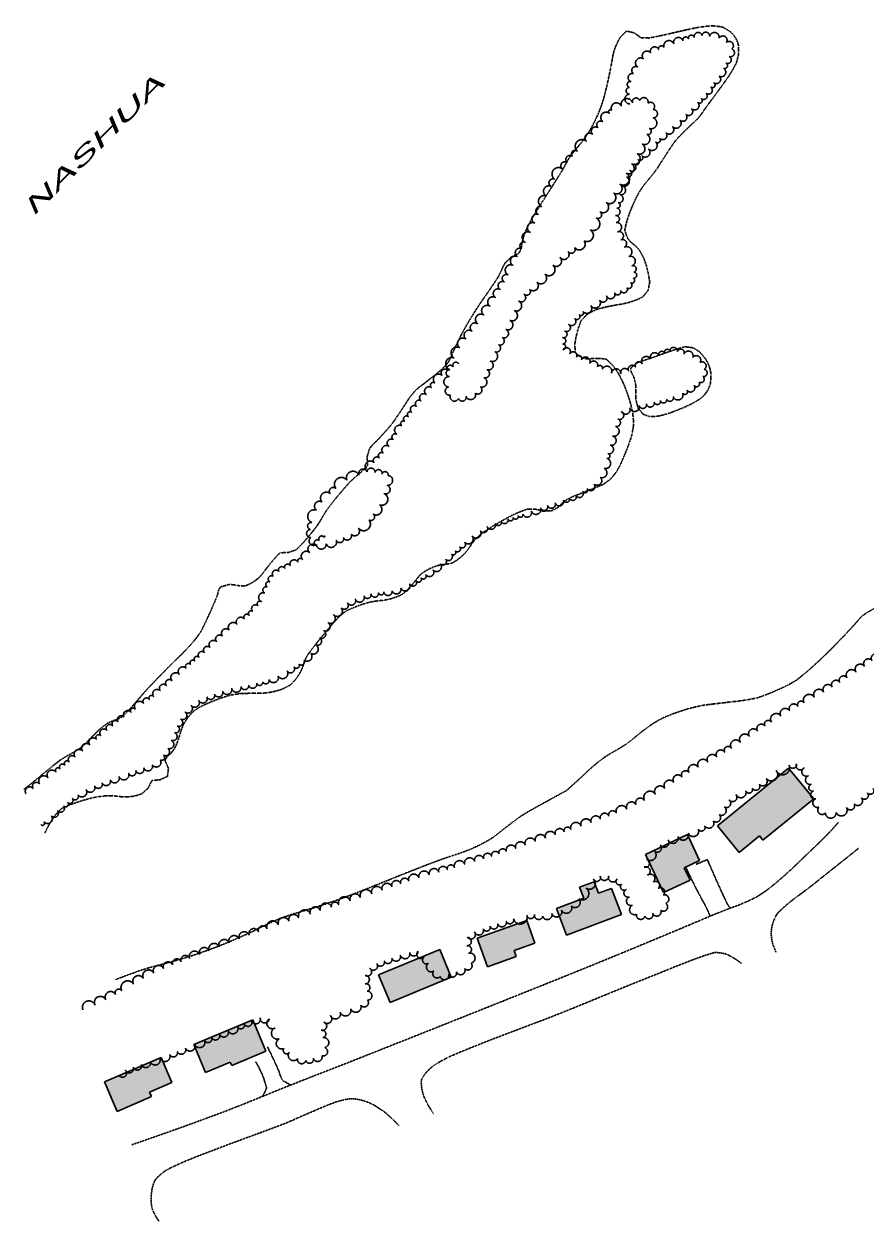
# Model space of a CAD drawing. Header units: feet. Extents: x 1024240 to 1029256, y 89370 to 94394.
# Drawn here: x 1026052 to 1026837, y 89370 to 90484 of the extents above; entities that cross this region are included whole.
import ezdxf

# ---------------------------------------------------------------- set-up
doc = ezdxf.new("R2010")
doc.units = ezdxf.units.FT
doc.header["$MEASUREMENT"] = 0
for name, pattern in [('PB-EX61$0$DASHDOT2', [0.5, 0.25, -0.11875, 0.0125, -0.11875]), ('PB-EX61$0$HIDDEN', [0.375, 0.25, -0.125]), ('PB-EX61$0$HIDDEN2', [0.1875, 0.125, -0.0625]), ('PB-EX61$0$LTP600', [100, 100, 0]), ('PB-EX61$0$LTP601', [100, 100, 0])]:
    doc.linetypes.add(name, pattern=pattern)
for name, color, linetype in [('E7SNT', 3, 'Continuous'), ('PB-EX61$0$BRUSH', 9, 'PB-EX61$0$LTP601'), ('PB-EX61$0$BUILDING', 11, 'Continuous'), ('PB-EX61$0$DRIVE_OBSCURED', 10, 'PB-EX61$0$HIDDEN2'), ('PB-EX61$0$E6BUH', 9, 'Continuous'), ('PB-EX61$0$OBS_PAVE', 10, 'PB-EX61$0$HIDDEN'), ('PB-EX61$0$TREELINE', 9, 'PB-EX61$0$LTP600'), ('PB-EX61$0$WATER_OBS', 10, 'PB-EX61$0$DASHDOT2')]:
    doc.layers.add(name, color=color, linetype=linetype)
doc.styles.add('175BS', font='swiss.ttf', dxfattribs={"width": 2, "oblique": 22, "height": 15})

# ---------------------------------------------------------------- blocks, each defined once
blk = doc.blocks.new('PB-EX61')
at = {"layer": 'PB-EX61$0$E6BUH', "linetype": 'Continuous'}
h = blk.add_hatch(dxfattribs=at)
h.set_pattern_fill('ANSI36', color=256, scale=20, angle=20, style=0)
h.paths.add_polyline_path([(1026764.52, 89791.18), (1026787.85, 89762.41), (1026740.44, 89723.98), (1026737.23, 89727.94), (1026718.31, 89712.6), (1026698.2, 89737.41)])
h.paths.add_polyline_path([(1026648.08, 89675.28), (1026631.3, 89710.82), (1026670.27, 89729.22), (1026681.65, 89705.12), (1026667.31, 89698.35), (1026672.71, 89686.92)])
h.paths.add_polyline_path([(1026548.48, 89660.58), (1026557.78, 89635.77), (1026608.76, 89654.87), (1026599.65, 89679.19), (1026587.37, 89674.6), (1026583.34, 89685.38), (1026569.89, 89680.34), (1026573.75, 89670.05)])
h.paths.add_polyline_path([(1026483.92, 89606.26), (1026474.39, 89632.87), (1026520.61, 89649.42), (1026528.22, 89628.17), (1026508.79, 89621.21), (1026510.71, 89615.85)])
h.paths.add_polyline_path([(1026450.24, 89596.56), (1026393.34, 89572.95), (1026382.72, 89598.57), (1026439.62, 89622.17)])
h.paths.add_polyline_path([(1026190.26, 89498.46), (1026180.25, 89521.85), (1026127.25, 89499.16), (1026139.05, 89471.62), (1026171.13, 89485.35), (1026169.34, 89489.51)])
h.paths.add_polyline_path([(1026221.43, 89507.8), (1026210.53, 89533.77), (1026265.54, 89556.85), (1026277.8, 89527.65), (1026245.87, 89514.25), (1026244.51, 89517.49)])
at = {"layer": 'PB-EX61$0$BRUSH', "flags": 128}
for points in [[(1026616.68, 90409.29, -1), (1026616.39, 90418.35, -1), (1026616.19, 90424.59, -1), (1026617.8, 90429.98, -1), (1026620.03, 90437.47, -1), (1026624.02, 90443.45, -1), (1026629.23, 90451.25, -1), (1026635.97, 90456.83, -1), (1026643.53, 90459.78, -1), (1026648.48, 90461.72, -1), (1026657.59, 90465.03, -1), (1026666.13, 90468.05, -1), (1026671.14, 90469.82, -1), (1026676.6, 90471.18, -1), (1026683.83, 90472.99, -1), (1026690.93, 90471.91, -1), (1026699.82, 90470.57, -1), (1026706.63, 90466.46, -1), (1026711.67, 90460.44, -1), (1026709.11, 90453.39, -1), (1026706.14, 90447.19, -1), (1026703.86, 90442.46, -1), (1026699.67, 90435.14, -1), (1026695, 90428.88, -1), (1026692.01, 90424.87, -1), (1026687.71, 90419.11, -1), (1026683.27, 90414.28, -1), (1026679.87, 90410.58, -1), (1026674.12, 90404.84, -1), (1026668.73, 90399.62, -1), (1026663.18, 90394.24, -1), (1026656.49, 90388.13, -1), (1026650.16, 90382.54, -1), (1026644.42, 90377.24, -1), (1026640.75, 90373.85, -1), (1026634.06, 90367.28, -1), (1026627.95, 90361.02, -1), (1026624.41, 90357.38, -1), (1026621.01, 90353.3, -1), (1026616.22, 90347.53, -1), (1026613.41, 90341.25, -1), (1026609.71, 90332.98, -1), (1026607.23, 90324.92, -1), (1026605.66, 90317.26, -1), (1026604.66, 90312.36, -1), (1026603.23, 90305.35, -1), (1026604.02, 90298.84, -1), (1026605.08, 90290.15, -1), (1026608.23, 90282.67, -1), (1026611.55, 90275.94, -1), (1026615.84, 90267.25, -1), (1026618.58, 90258.62, -1), (1026620.47, 90252.66, -1), (1026619.96, 90247.06, -1), (1026617.27, 90242.84, -1), (1026614.15, 90237.95, -1), (1026608.05, 90235.54, -1), (1026602.5, 90233.43, -1), (1026594.91, 90230.54, -1), (1026588.5, 90226.64, -1), (1026580.23, 90221.6, -1), (1026573.03, 90216.09, -1), (1026569.42, 90213.32, -1), (1026565.3, 90209.48, -1), (1026559.59, 90204.15, -1), (1026555.84, 90198.02, -1), (1026553.9, 90191.75, -1), (1026554.14, 90185.82, -1), (1026554.36, 90180.57, -1), (1026560.79, 90176.71, -1), (1026566.91, 90173.58, -1), (1026571.59, 90171.19, -1), (1026579.29, 90167.73, -1), (1026586.39, 90164.47, -1), (1026590.93, 90162.39, -1), (1026599.49, 90158.56, -1), (1026608.23, 90158.08, -1), (1026615.55, 90160.43, -1), (1026622.09, 90164.11, -1), (1026628.07, 90167.49, -1), (1026635.96, 90171.95, -1), (1026643.77, 90175.13, -1), (1026648.98, 90177.26, -1), (1026653.85, 90179.24, -1), (1026661.03, 90178.97, -1), (1026667.1, 90176.48, -1), (1026675.2, 90173.17, -1), (1026681.95, 90168.65, -1), (1026685.93, 90162.29, -1), (1026684.64, 90155.54, -1), (1026681.07, 90150.4, -1), (1026676.43, 90147.22, -1), (1026669.99, 90142.8, -1), (1026665.87, 90139.97, -1), (1026657.04, 90136.82, -1), (1026650.86, 90134.62, -1), (1026645.11, 90133.13, -1), (1026639.38, 90131.65, -1), (1026632.05, 90130.06, -1), (1026625.36, 90128.47, -1), (1026616.54, 90126.39, -1), (1026608.82, 90122.97, -1), (1026605.3, 90116, -1), (1026603.27, 90109.11, -1), (1026600.63, 90100.11, -1), (1026598.37, 90091.66, -1), (1026596.36, 90083.78, -1), (1026595.24, 90079.37, -1), (1026592.64, 90070.04, -1), (1026588.94, 90061.77, -1), (1026583.57, 90055.26, -1), (1026576.94, 90051.13, -1), (1026572.7, 90048.48, -1), (1026566.6, 90044.67, -1), (1026560.45, 90042.38, -1), (1026554.83, 90040.47, -1), (1026547.13, 90037.87, -1), (1026540.03, 90035.44, -1), (1026533.55, 90033.22, -1), (1026524.98, 90030.28, -1), (1026517, 90027.53, -1), (1026512.68, 90026.05, -1), (1026507.93, 90024.49, -1), (1026503.16, 90022.93, -1), (1026496.92, 90020.9, -1), (1026491.35, 90018.85, -1), (1026483.72, 90016.04, -1), (1026477.35, 90012.08, -1), (1026469.62, 90007.28, -1), (1026462.86, 90001.25, -1), (1026458.19, 89997.1, -1), (1026453.98, 89993.36, -1), (1026450.51, 89990.27, -1), (1026445.15, 89985.49, -1), (1026440.13, 89981.25, -1), (1026433.45, 89975.61, -1), (1026426.64, 89971.17, -1), (1026422.19, 89968.27, -1), (1026417.78, 89965.4, -1), (1026411.57, 89962.45, -1), (1026403.39, 89958.56, -1), (1026395.28, 89956.22, -1), (1026387.55, 89955.07, -1), (1026382.61, 89954.34, -1), (1026375.5, 89953.29, -1), (1026369.24, 89951.3, -1), (1026360.91, 89948.64, -1), (1026353.61, 89945.07, -1), (1026347.85, 89940.26, -1), (1026340.41, 89934.06, -1), (1026335.28, 89926.59, -1), (1026331.31, 89919.14, -1), (1026327.76, 89912.18, -1), (1026324.16, 89905.96, -1), (1026319.45, 89897.85, -1), (1026312.97, 89891.98, -1), (1026308.57, 89887.99, -1), (1026303.97, 89885.33, -1), (1026297.48, 89881.59, -1), (1026289.08, 89876.75, -1), (1026280.57, 89873.65, -1), (1026274.69, 89871.51, -1), (1026269.22, 89870.2, -1), (1026261.63, 89868.37, -1), (1026254.57, 89867.03, -1), (1026245.8, 89865.36, -1), (1026237.44, 89862.76, -1), (1026229.78, 89860.06, -1), (1026222.79, 89857.35, -1), (1026215.03, 89854.33, -1), (1026207.95, 89849.61, -1), (1026202.14, 89843.49, -1), (1026198.13, 89836.79, -1), (1026195.16, 89830.24, -1), (1026192.62, 89824.19, -1), (1026189.56, 89816.94, -1), (1026186.27, 89809.51, -1), (1026182.23, 89803.19, -1), (1026179.38, 89798.74, -1), (1026171.92, 89794.22, -1), (1026164.02, 89791.28, -1), (1026156.63, 89788.73, -1), (1026149.84, 89786.36, -1), (1026140.99, 89783.28, -1), (1026132.77, 89780.28, -1), (1026125.16, 89777.44, -1), (1026118.23, 89774.57, -1), (1026110.2, 89771.25, -1), (1026102.58, 89766.33, -1), (1026097.33, 89762.94, -1), (1026093.26, 89759.06, -1), (1026089.35, 89755.94, -1), (1026083.72, 89751.47, -1), (1026077.78, 89746.74, -1), (1026071.15, 89741.04, -1), (1026068.19, 89738.49)], [(1026371.39, 90069.2, -1), (1026378.51, 90075.29, -1), (1026383.5, 90079.56, -1), (1026387.24, 90084.17, -1), (1026392.36, 90090.48, -1), (1026396.45, 90096.76, -1), (1026399.74, 90101.81, -1), (1026404.4, 90109.59, -1), (1026406.95, 90113.84, -1), (1026410.38, 90118.29, -1), (1026413.55, 90122.16, -1), (1026418.11, 90127.72, -1), (1026422.28, 90132.79, -1), (1026427.17, 90138.73, -1), (1026431.94, 90145.3, -1), (1026435.06, 90149.61, -1), (1026441.87, 90156.49, -1), (1026446.71, 90161.38, -1), (1026452.13, 90164.49, -1), (1026457.2, 90167.39, -1), (1026457.2, 90167.39)], [(1026054.37, 89767.21, -1), (1026061, 89771.9, -1), (1026067.06, 89776.33, -1), (1026074.88, 89782.05, -1), (1026082.14, 89787.47, -1), (1026086.04, 89790.39, -1), (1026090.51, 89793.8, -1), (1026094.45, 89796.89, -1), (1026100.1, 89801.32, -1), (1026107.14, 89806.84, -1), (1026113.79, 89812.52, -1), (1026119.94, 89817.84, -1), (1026123.96, 89821.31, -1), (1026129.63, 89826.22, -1), (1026135.06, 89830.43, -1), (1026140.07, 89834.17, -1), (1026145.71, 89838.4, -1), (1026152.04, 89842.98, -1), (1026156.1, 89845.91, -1), (1026163.81, 89851.24, -1), (1026169.2, 89854.97, -1), (1026173.19, 89857.73, -1), (1026179.44, 89862.93, -1), (1026185.11, 89867.84, -1), (1026190.27, 89872.38, -1), (1026197.08, 89878.36, -1), (1026203.47, 89883.87, -1), (1026207.72, 89887.55, -1), (1026211.52, 89890.8, -1), (1026215.51, 89894.22, -1), (1026220.47, 89898.52, -1), (1026225.85, 89903.2, -1), (1026231.81, 89908.72, -1), (1026237.37, 89913.76, -1), (1026243.6, 89919.41, -1), (1026250.89, 89924.79, -1), (1026257.66, 89929.82, -1), (1026262.18, 89933.18, -1), (1026265.55, 89936.87, -1), (1026270.41, 89942.17, -1), (1026273.83, 89945.9, -1), (1026276.83, 89954.11, -1), (1026278.87, 89959.69, -1), (1026281.46, 89964.33, -1), (1026284.48, 89969.71, -1), (1026289.73, 89974.15, -1), (1026295.36, 89976.86, -1), (1026300.49, 89979.32, -1), (1026307.53, 89982.71, -1), (1026312.04, 89984.88, -1), (1026318.56, 89991.62, -1), (1026323.9, 89998.54, -1), (1026327.38, 90003.04, -1), (1026331.82, 90005.96, -1), (1026332.84, 90006.63)]]:
    blk.add_lwpolyline(points, format="xyb", dxfattribs=at)
at = {"layer": 'PB-EX61$0$BUILDING'}
for p, q in [((1026698.2, 89737.41), (1026764.52, 89791.18)), ((1026764.52, 89791.18), (1026787.85, 89762.41)), ((1026787.85, 89762.41), (1026740.44, 89723.98)), ((1026718.31, 89712.6), (1026698.2, 89737.41)), ((1026631.3, 89710.82), (1026670.27, 89729.22)), ((1026670.27, 89729.22), (1026681.65, 89705.12)), ((1026737.23, 89727.94), (1026718.31, 89712.6)), ((1026740.44, 89723.98), (1026737.23, 89727.94)), ((1026648.08, 89675.28), (1026631.3, 89710.82)), ((1026681.65, 89705.12), (1026667.31, 89698.35)), ((1026667.31, 89698.35), (1026672.71, 89686.92)), ((1026583.34, 89685.38), (1026569.89, 89680.34)), ((1026569.89, 89680.34), (1026573.75, 89670.05)), ((1026587.37, 89674.6), (1026583.34, 89685.38)), ((1026599.65, 89679.19), (1026587.37, 89674.6)), ((1026608.76, 89654.87), (1026599.65, 89679.19)), ((1026672.71, 89686.92), (1026648.08, 89675.28)), ((1026573.75, 89670.05), (1026548.48, 89660.58)), ((1026548.48, 89660.58), (1026557.78, 89635.77)), ((1026557.78, 89635.77), (1026608.76, 89654.87)), ((1026474.39, 89632.87), (1026520.61, 89649.42)), ((1026520.61, 89649.42), (1026528.22, 89628.17)), ((1026483.92, 89606.26), (1026474.39, 89632.87)), ((1026382.72, 89598.57), (1026439.62, 89622.17)), ((1026439.62, 89622.17), (1026450.24, 89596.56)), ((1026528.22, 89628.17), (1026508.79, 89621.21)), ((1026508.79, 89621.21), (1026510.71, 89615.85)), ((1026510.71, 89615.85), (1026483.92, 89606.26)), ((1026393.34, 89572.95), (1026382.72, 89598.57)), ((1026450.24, 89596.56), (1026393.34, 89572.95)), ((1026210.53, 89533.77), (1026265.54, 89556.85)), ((1026265.54, 89556.85), (1026277.8, 89527.65)), ((1026221.43, 89507.8), (1026210.53, 89533.77)), ((1026180.25, 89521.85), (1026127.25, 89499.16)), ((1026190.26, 89498.46), (1026180.25, 89521.85)), ((1026277.8, 89527.65), (1026245.87, 89514.25)), ((1026244.51, 89517.49), (1026221.43, 89507.8)), ((1026245.87, 89514.25), (1026244.51, 89517.49)), ((1026127.25, 89499.16), (1026139.05, 89471.62)), ((1026169.34, 89489.51), (1026190.26, 89498.46)), ((1026171.13, 89485.35), (1026169.34, 89489.51)), ((1026139.05, 89471.62), (1026171.13, 89485.35))]:
    blk.add_line(p, q, dxfattribs=at)
at = {"layer": 'PB-EX61$0$DRIVE_OBSCURED', "flags": 128}
for points in [[(1026678.54, 89701.66), (1026688.78, 89705.93), (1026697.83, 89685.28, 0.003619), (1026706.16, 89667.17), (1026708.23, 89663.28), (1026710.35, 89660.77)], [(1026668.71, 89699.01, 0.004384), (1026672.74, 89690.59, 0.004384), (1026676.77, 89682.16), (1026678.07, 89679.58, 0.005608), (1026682.8, 89670.76, -0.004758), (1026687.52, 89661.94), (1026689.31, 89658.41), (1026691.37, 89653.29)], [(1026279.23, 89531.72, -0.003847), (1026286.53, 89516.44, -0.00407), (1026290.14, 89508.24, 0.114481), (1026293.75, 89500.04), (1026300.74, 89496.12)], [(1026268.19, 89518.05, -0.026614), (1026275.67, 89502.56), (1026278.36, 89493.34), (1026275.8, 89487.78), (1026274.16, 89485.41)]]:
    blk.add_lwpolyline(points, format="xyb", dxfattribs=at)
at = {"layer": 'PB-EX61$0$OBS_PAVE', "flags": 128}
for points in [[(1026152.82, 89440.56, 0.000861), (1026171.73, 89447.07, 0.001722), (1026190.6, 89453.71, 0.001721), (1026209.42, 89460.48, 0.001722), (1026228.19, 89467.37, 0.001268), (1026237.69, 89470.92, 0.004083), (1026256.32, 89478.17), (1026274.16, 89485.41), (1026274.86, 89485.69), (1026293.39, 89493.21), (1026297.99, 89495.04), (1026300.74, 89496.12), (1026316.61, 89502.36, -0.000344), (1026325.92, 89505.99), (1026335.24, 89509.62), (1026344.56, 89513.26, 0.000391), (1026353.87, 89516.9, 0.000274), (1026360.39, 89519.46, 0.000195), (1026366.91, 89522.03, 0.000278), (1026376.21, 89525.71), (1026385.51, 89529.39), (1026394.8, 89533.07), (1026404.1, 89536.76), (1026413.4, 89540.44), (1026422.69, 89544.13), (1026431.98, 89547.82), (1026441.28, 89551.51), (1026450.57, 89555.21), (1026459.86, 89558.91), (1026469.15, 89562.61), (1026478.44, 89566.31), (1026487.73, 89570.01), (1026497.02, 89573.72), (1026506.27, 89577.42), (1026515.56, 89581.13), (1026524.85, 89584.84), (1026534.13, 89588.55, 0.000197), (1026543.41, 89592.27, 0.000197), (1026552.69, 89596, 0.000311), (1026561.97, 89599.73, 0.000311), (1026571.24, 89603.49, 0.000416), (1026580.51, 89607.24, 0.000325), (1026587.73, 89610.2, 0.000278), (1026594.96, 89613.15, 0.000356), (1026604.21, 89616.95, 0.000252), (1026613.46, 89620.76, 0.000252), (1026622.7, 89624.58, 0.000246), (1026631.94, 89628.41, 0.000246), (1026641.17, 89632.25, 0.00024), (1026650.4, 89636.09, 0.00024), (1026659.63, 89639.95, 0.000233), (1026668.85, 89643.81, 0.000233), (1026678.07, 89647.69, 0.000288), (1026687.29, 89651.57), (1026691.37, 89653.29), (1026697.32, 89655.8), (1026710.35, 89660.77), (1026716.16, 89662.98, 0.02998), (1026734.42, 89671.11), (1026739.58, 89674.3, 0.026317), (1026755.3, 89686.43, 0.01058), (1026770.16, 89699.91, 0.003609), (1026777.42, 89706.89, -0.00142), (1026784.68, 89713.86), (1026791.14, 89719.97, 0.014802), (1026805.21, 89734.2), (1026810.95, 89740.72)], [(1026829.46, 89716.29, 0.000275), (1026821.62, 89710.08, 0.000275), (1026813.79, 89703.87, 0.000275), (1026805.96, 89697.64, 0.000275), (1026798.14, 89691.41, 0.000246), (1026791.16, 89685.83, -0.004004), (1026784.18, 89680.25, -0.004534), (1026776.07, 89674.21, 0.011004), (1026767.95, 89668.17, 0.034671), (1026754.2, 89656.01, 0.124221), (1026748.43, 89640.13, 0.093182), (1026749.92, 89626.77), (1026752.71, 89619.74)], [(1026720.97, 89608.89, 0.06044), (1026707.23, 89617.65, 0.087249), (1026695.61, 89619.46, 0.022801), (1026676.79, 89613.24, 0.005776), (1026658.06, 89605.99, 0.001883), (1026648.74, 89602.23, -0.001272), (1026639.41, 89598.46), (1026634.88, 89596.66, 0.000536), (1026625.6, 89592.95, 0.000956), (1026616.31, 89589.23, 0.000867), (1026597.8, 89581.67, 0.000281), (1026588.55, 89577.86, -0.000394), (1026579.3, 89574.06, -0.00113), (1026560.78, 89566.5, -0.001694), (1026548.35, 89561.53, -0.0027), (1026529.69, 89554.32, -0.001105), (1026520.33, 89550.79, 0.000202), (1026510.97, 89547.27, 0.000713), (1026492.26, 89540.19, 0.003749), (1026473.65, 89532.89), (1026469.9, 89531.37, 0.00584), (1026451.31, 89523.65, 0.032956), (1026436.14, 89515.66, 0.131471), (1026422.53, 89501.21, 0.13401), (1026426.2, 89482.49, 0.036619), (1026433.76, 89469.45)], [(1026401.78, 89458.18, 0.031453), (1026387.09, 89471.93), (1026379.41, 89476.85, 0.098994), (1026360.24, 89483.28), (1026356.41, 89483.45, 0.064541), (1026337.18, 89478.19), (1026331.54, 89475.95, 0.002331), (1026313.17, 89468.06, 0.000581), (1026305.02, 89464.51, -0.005578), (1026296.88, 89460.96, -0.005165), (1026278.19, 89453.84, -0.001626), (1026268.8, 89450.41, 0.00057), (1026259.4, 89446.97, 0.001819), (1026240.65, 89440.02), (1026235.2, 89437.93, -0.000518), (1026225.83, 89434.36, 0.002901), (1026216.47, 89430.79, 0.008665), (1026197.93, 89423.23), (1026189.15, 89419.12, 0.106943), (1026174.53, 89407.73, 0.094173), (1026171.2, 89395.66, 0.110977), (1026172.35, 89379.53, 0.046078), (1026178, 89369.55)]]:
    blk.add_lwpolyline(points, format="xyb", dxfattribs=at)
at = {"layer": 'PB-EX61$0$TREELINE', "flags": 128}
blk.add_lwpolyline([(1026107.21, 89566.28, -1), (1026118.5, 89570.6, -1), (1026128.66, 89575.44, -1), (1026137.75, 89580.52, -1), (1026143.57, 89583.77, -1), (1026154.42, 89589.97, -1), (1026163.66, 89595.33, -1), (1026173.25, 89600.38, -1), (1026182.35, 89604.52, -1), (1026190.86, 89607.93, -1), (1026198.64, 89610.91, -1), (1026206.64, 89613.98, -1), (1026215.95, 89617.63, -1), (1026224.88, 89621.12, -1), (1026234.24, 89624.77, -1), (1026243.55, 89628.43, -1), (1026252.86, 89632.08, -1), (1026262.21, 89635.63, -1), (1026270.83, 89638.74, -1), (1026278.71, 89641.46, -1), (1026289.35, 89645.12, -1), (1026299.19, 89648.53, -1), (1026308.25, 89651.64, -1), (1026318.98, 89655.32, -1), (1026328.48, 89658.44, -1), (1026338.78, 89661.78, -1), (1026345.52, 89663.96, -1), (1026356.21, 89667.47, -1), (1026365.7, 89670.6, -1), (1026376.37, 89674.17, -1), (1026385.99, 89677.5, -1), (1026395.03, 89680.68, -1), (1026403.31, 89683.48, -1), (1026410.73, 89685.99, -1), (1026420.29, 89688.94, -1), (1026429.89, 89691.74, -1), (1026438.69, 89694.3, -1), (1026446.68, 89696.66, -1), (1026453.26, 89698.6, -1), (1026462.85, 89701.44, -1), (1026472.04, 89704.18, -1), (1026480.41, 89706.7, -1), (1026487.98, 89709.03, -1), (1026494.73, 89711.19, -1), (1026501.71, 89713.43, -1), (1026510.39, 89716.4, -1), (1026519.2, 89719.41, -1), (1026528.66, 89722.65, -1), (1026538.12, 89725.91, -1), (1026547.18, 89729.03, -1), (1026555.46, 89731.86, -1), (1026561.71, 89734, -1), (1026571.18, 89737.22, -1), (1026580.62, 89740.52, -1), (1026589.26, 89743.58, -1), (1026597.1, 89746.39, -1), (1026604.1, 89749.1, -1), (1026613.81, 89752.87, -1), (1026622.54, 89756.82, -1), (1026630.23, 89761, -1), (1026640.48, 89766.56, -1), (1026649.27, 89772.14, -1), (1026657.56, 89777.72, -1), (1026665.24, 89782.73, -1), (1026671.7, 89786.93, -1), (1026680.37, 89791.91, -1), (1026689.18, 89796.67, -1), (1026697.54, 89801.36, -1), (1026705.04, 89805.86, -1), (1026711.2, 89809.57, -1), (1026719.56, 89815.06, -1), (1026727.91, 89820.56, -1), (1026735.59, 89825.57, -1), (1026742.56, 89830.13, -1), (1026748.44, 89833.96, -1), (1026757.27, 89839.48, -1), (1026765.54, 89844.33, -1), (1026773.19, 89848.58, -1), (1026778.93, 89851.76, -1), (1026788.42, 89856.98, -1), (1026797.11, 89861.93, -1), (1026805.03, 89866.55, -1), (1026812.13, 89870.9, -1), (1026818.84, 89875.01, -1), (1026827.24, 89880.46, -1), (1026835.21, 89885.79, -1), (1026842.25, 89890.98, -1), (1026848.89, 89895.87, -1), (1026856.37, 89902.48, -1), (1026863.32, 89909.67, -1), (1026868.52, 89915.05, -1), (1026875.26, 89922.44, -1), (1026881.87, 89929.96, -1), (1026888.47, 89938.02, -1), (1026892.57, 89943.02, -1), (1026898.31, 89951.2, -1), (1026904.63, 89961, -1), (1026910.7, 89969.98, -1), (1026916.4, 89978.19, -1), (1026921.64, 89985.71, -1), (1026928.01, 89994.86, -1), (1026933.77, 90003.06, -1), (1026939.53, 90011.25, -1), (1026944.7, 90019.32, -1), (1026948.87, 90027.01, -1), (1026952.13, 90034.23, -1), (1026956.58, 90044.1, -1), (1026960.27, 90053.4, -1), (1026963.53, 90061.96, -1), (1026966.46, 90069.76, -1), (1026969.8, 90078.66, -1), (1026973.43, 90087.99, -1), (1026976.72, 90096.99, -1), (1026979.92, 90105.74, -1), (1026982.38, 90117.14, -1), (1026983.45, 90127.92, -1), (1026984.15, 90134.97, -1), (1026984.88, 90142.35, -1), (1026983.49, 90151.41, -1), (1026982.14, 90160.22, -1), (1026978.86, 90169.74, -1), (1026975.9, 90179.72, -1), (1026974.5, 90189.2, -1), (1026973.85, 90197.93, -1), (1026973.33, 90204.91, -1), (1026973.28, 90214.93, -1), (1026973.42, 90224.93, -1), (1026973.68, 90234.1, -1), (1026973.97, 90242.42, -1), (1026974.27, 90250.91, -1), (1026976.24, 90261.14, -1), (1026977.1, 90270.68, -1), (1026978.04, 90281.13, -1), (1026976.58, 90290.94, -1), (1026973.99, 90300.77, -1), (1026971.48, 90310.45, -1), (1026970.59, 90319.58, -1), (1026971.79, 90327.82, -1), (1026973.3, 90338.2, -1), (1026976.77, 90348.03, -1), (1026980.08, 90357.02, -1), (1026983.17, 90365.21, -1), (1026985.65, 90371.8, -1), (1026989.34, 90381.98, -1), (1026992.52, 90391.46, -1), (1026995.29, 90400.2, -1), (1026997.68, 90408.19, -1), (1027000.09, 90416.27, -1), (1027002.75, 90425.91, -1), (1027005.16, 90435.18, -1), (1027007.36, 90443.65, -1), (1027009.34, 90451.31, -1), (1027011.25, 90458.68, -1), (1027013.73, 90468.37, -1), (1027016.31, 90477.16, -1), (1027019.55, 90484.84, -1), (1027023.93, 90495.2, -1), (1027029.08, 90504.26, -1), (1027034.27, 90512.31, -1), (1027039.29, 90520.11, -1), (1027044.64, 90528.56, -1), (1027049.97, 90537.03, -1), (1027055.4, 90545.42, -1), (1027060.48, 90553.05, -1), (1027063.96, 90558.26, -1), (1027069.68, 90566.47, -1), (1027075.68, 90574.98, -1), (1027081.17, 90582.84, -1), (1027086.17, 90590.02, -1), (1027090.8, 90596.44, -1), (1027097.12, 90605.24, -1), (1027103.2, 90613.18, -1), (1027108.92, 90620.34, -1), (1027114.25, 90626.75, -1), (1027119.97, 90633.64, -1), (1027126.61, 90641.12, -1), (1027133.11, 90648.16, -1), (1027138.89, 90654.73, -1), (1027143.84, 90660.91, -1), (1027148.1, 90666.56, -1), (1027153.4, 90673.6, -1), (1027159.06, 90680.82, -1), (1027165.05, 90686.61, -1), (1027171.36, 90692.71, -1), (1027179, 90699.15, -1), (1027186.41, 90705.24, -1), (1027193.18, 90710.78, -1), (1027199.23, 90715.88, -1), (1027204.49, 90720.32, -1), (1027212.25, 90726.64, -1), (1027218.59, 90731.8, -1), (1027229.13, 90737.72, -1), (1027239.49, 90742.11, -1), (1027246.39, 90745.03, -1), (1027252.36, 90748.01, -1), (1027260.93, 90752.3, -1), (1027269.04, 90755.58, -1), (1027276.46, 90758.33, -1), (1027286.62, 90762.09, -1), (1027295.61, 90766.48, -1), (1027301.47, 90769.34, -1), (1027308.58, 90776.27, -1), (1027316.19, 90784.56, -1), (1027324.28, 90791.13, -1), (1027329.45, 90795.33, -1), (1027340.07, 90801.92, -1), (1027350.39, 90807.38, -1), (1027357.38, 90811.08, -1), (1027363.51, 90814.64, -1), (1027374.63, 90821.21, -1), (1027384.84, 90827.67, -1), (1027394.17, 90833.95, -1), (1027402.61, 90840.06, -1), (1027410.26, 90845.84, -1), (1027417.18, 90851.19, -1), (1027422.26, 90855.13, -1), (1027430.06, 90861.39, -1), (1027437.92, 90867.57, -1), (1027443.1, 90871.64, -1), (1027453.04, 90878.51, -1), (1027459.1, 90882.71, -1), (1027465.84, 90886.02, -1), (1027475.19, 90890.61, -1), (1027484.22, 90893.79, -1), (1027492.95, 90896.87, -1), (1027503.07, 90896.98, -1), (1027513.43, 90896.4, -1), (1027523.3, 90894.8, -1), (1027530.83, 90893.58, -1), (1027534.75, 90886.35, -1), (1027536.35, 90875.21, -1), (1027534.78, 90864.91, -1), (1027533.77, 90858.32, -1), (1027528.58, 90847.47, -1), (1027521.65, 90840.33, -1), (1027514.12, 90832.53, -1), (1027508.71, 90824.12, -1), (1027508.95, 90814.96, -1), (1027512.39, 90807.37, -1), (1027516, 90799.43, -1), (1027522.92, 90794.32, -1), (1027530.46, 90793.89, -1), (1027537.83, 90795.75, -1), (1027544.95, 90799.22, -1), (1027554.57, 90803.92, -1), (1027562.41, 90810.13, -1), (1027569.19, 90816.29, -1), (1027574.2, 90820.85, -1), (1027581.65, 90829.28, -1), (1027585.84, 90834.03, -1), (1027589.7, 90839.46, -1), (1027596.56, 90849.91, -1), (1027602.87, 90859.73, -1), (1027608.93, 90868.7, -1), (1027614.65, 90876.91, -1), (1027619.99, 90884.36, -1), (1027625.06, 90890.97, -1), (1027631.91, 90899.9, -1), (1027637.43, 90908.73, -1), (1027640.96, 90914.38, -1), (1027645.97, 90925.84, -1), (1027649.48, 90933.85, -1), (1027651.79, 90941.42, -1), (1027653.71, 90948.24, -1), (1027656.96, 90960.74, -1), (1027658.54, 90966.82, -1), (1027659.97, 90975.03, -1), (1027661.32, 90982.78, -1), (1027658.2, 90992.72, -1), (1027656.35, 90998.61, -1), (1027655.26, 91006.31, -1), (1027657.7, 91014.41, -1), (1027665.23, 91022.2, -1), (1027673.92, 91027.15, -1), (1027683.02, 91028.26, -1), (1027690.6, 91024.81, -1), (1027698.69, 91021.12, -1), (1027706.32, 91014.47, -1), (1027713.15, 91007.76, -1), (1027719.69, 91001.94, -1), (1027724.47, 90997.69, -1), (1027732.08, 90996.68, -1), (1027741.34, 90999.42, -1), (1027749.97, 91002.5, -1), (1027757.8, 91005.37, -1), (1027764.83, 91007.98, -1), (1027771.39, 91010.41, -1), (1027780.34, 91013.84, -1), (1027788.63, 91016.66, -1), (1027796.24, 91018.84, -1), (1027802.36, 91020.59, -1), (1027812.12, 91022.75, -1), (1027821.09, 91024.61, -1), (1027829.33, 91025.91, -1), (1027836.78, 91025.11, -1), (1027847.14, 91024.02, -1), (1027855.66, 91020.38, -1), (1027862.01, 91014.36, -1), (1027866.78, 91009.85, -1), (1027868.7, 91002.5, -1), (1027866.66, 90994.33, -1), (1027862.72, 90986.06, -1), (1027858.93, 90978.63, -1), (1027855.5, 90971.97, -1), (1027852.11, 90965.4, -1), (1027848.63, 90958.67, -1), (1027842.35, 90954.03, -1), (1027839.05, 90946.84, -1), (1027838.22, 90939.8, -1), (1027837.03, 90929.87, -1), (1027834.22, 90922.43, -1), (1027830.68, 90914.89, -1), (1027827.46, 90908.11, -1), (1027824.58, 90902.1, -1), (1027821.39, 90895.46, -1), (1027817.61, 90887.57, -1), (1027814.21, 90880.43, -1), (1027811.1, 90873.89, -1), (1027806.82, 90864.85, -1), (1027802.83, 90856.6, -1), (1027798.97, 90849.21, -1), (1027795.61, 90842.51, -1), (1027790.95, 90833.22, -1), (1027787.6, 90824.24, -1), (1027784.85, 90815.93, -1), (1027782.41, 90808.4, -1), (1027779.51, 90799.42, -1), (1027776.33, 90789.94, -1), (1027773.42, 90781.24, -1), (1027770.69, 90773.37, -1), (1027767.88, 90765.28, -1), (1027763.93, 90755.64, -1), (1027761.4, 90749.47, -1), (1027756.82, 90739.03, -1), (1027752.74, 90729.9, -1), (1027748.63, 90720.78, -1), (1027744.47, 90711.69, -1), (1027740.58, 90703.39, -1), (1027736.87, 90695.92, -1), (1027733.41, 90689.27, -1), (1027730.21, 90683.11, -1), (1027725.97, 90674.51, -1), (1027722.47, 90666.5, -1), (1027719.53, 90659.15, -1), (1027717.21, 90653.34, -1), (1027713.72, 90643.97, -1), (1027710.7, 90635.32, -1), (1027707.01, 90624.74, -1), (1027701.23, 90615.09, -1), (1027698.39, 90605.07, -1), (1027696.58, 90598.65, -1), (1027691.49, 90589.07, -1), (1027684.91, 90584.63, -1), (1027677.24, 90585.42, -1), (1027669.73, 90592.02, -1), (1027660.8, 90594.08, -1), (1027654.19, 90589, -1), (1027651.95, 90581.84, -1), (1027653.72, 90575.41, -1), (1027658.34, 90563.8, -1), (1027660.66, 90557.96, -1), (1027662.04, 90550.17, -1), (1027662.41, 90543.09, -1), (1027662.82, 90535.32, -1), (1027660.97, 90526.34, -1), (1027659.39, 90518.67, -1), (1027656.32, 90509.16, -1), (1027652.96, 90499.74, -1), (1027649.72, 90490.72, -1), (1027646.91, 90482.43, -1), (1027644.26, 90474.97, -1), (1027640.63, 90464.77, -1), (1027636.48, 90455.67, -1), (1027632.36, 90447.48, -1), (1027628.67, 90440.01, -1), (1027624.8, 90432.14, -1), (1027620.79, 90422.91, -1), (1027617.16, 90414.04, -1), (1027613.88, 90405.93, -1), (1027610.95, 90398.58, -1), (1027608.24, 90392.03, -1), (1027604.9, 90383.94, -1), (1027601.3, 90375.51, -1), (1027598.03, 90367.85, -1), (1027595.12, 90360.94, -1), (1027592.58, 90354.77, -1), (1027589.04, 90346.16, -1), (1027585.83, 90338.02, -1), (1027582.81, 90330.7, -1), (1027579.49, 90322.61, -1), (1027575.37, 90313.5, -1), (1027571.47, 90305.21, -1), (1027567.91, 90297.67, -1), (1027564.18, 90289.79, -1), (1027559.92, 90280.74, -1), (1027555.83, 90272.07, -1), (1027552.27, 90264.08, -1), (1027548.77, 90256.26, -1), (1027545.23, 90246.91, -1), (1027541.88, 90237.49, -1), (1027538.94, 90229.22, -1), (1027534.06, 90218.17, -1), (1027531.2, 90211.69, -1), (1027527.99, 90204.91, -1), (1027525.11, 90198.9, -1), (1027519.66, 90187.65, -1), (1027515.85, 90179.77, -1), (1027512.46, 90172.62, -1), (1027509.43, 90166.21, -1), (1027503.6, 90154.69, -1), (1027497.62, 90144.19, -1), (1027491.59, 90134.69, -1), (1027485.7, 90126.1, -1), (1027480.05, 90118.36, -1), (1027474.71, 90111.43, -1), (1027469.95, 90105.1, -1), (1027464.78, 90098.23, -1), (1027459.26, 90089.89, -1), (1027454.41, 90082.11, -1), (1027450.05, 90075.01, -1), (1027446.03, 90068.68, -1), (1027442.44, 90063.06, -1), (1027437.55, 90055.4, -1), (1027433.35, 90047.72, -1), (1027430.27, 90040.43, -1), (1027428.34, 90033.62, -1), (1027425.61, 90024, -1), (1027424.78, 90014.87, -1), (1027424.73, 90006.54, -1), (1027424.66, 89995.48, -1), (1027424.95, 89985.07, -1), (1027423.89, 89975.54, -1), (1027420.04, 89967.68, -1), (1027413.19, 89963.72, -1), (1027403.82, 89958.29, -1), (1027396.73, 89952.68, -1), (1027393.03, 89944.29, -1), (1027390, 89937.42, -1), (1027387.74, 89927.57, -1), (1027385.64, 89917.37, -1), (1027381.99, 89908.51, -1), (1027376.49, 89901.7, -1), (1027371.03, 89895.97, -1), (1027363.56, 89888.12, -1), (1027359.57, 89880.65, -1), (1027358.36, 89871.56, -1), (1027357.48, 89863.27, -1), (1027356.71, 89855.9, -1), (1027354.18, 89845.79, -1), (1027352.7, 89839.86, -1), (1027349.05, 89832.6, -1), (1027344.05, 89826.37, -1), (1027337.75, 89821.58, -1), (1027328.42, 89817.97, -1), (1027322.28, 89815.61, -1), (1027310.2, 89815.57, -1), (1027299.31, 89818.38, -1), (1027292.05, 89820.26, -1), (1027286.26, 89823.58, -1), (1027277.95, 89828.35, -1), (1027271.44, 89834.2, -1), (1027266.97, 89840.73, -1), (1027264.16, 89847.23, -1), (1027260.2, 89856.41, -1), (1027257.18, 89865.07, -1), (1027254.59, 89872.99, -1), (1027251.87, 89879.98, -1), (1027248.98, 89887.44, -1), (1027242.65, 89894.64, -1), (1027234.39, 89897.54, -1), (1027226.67, 89895.79, -1), (1027216.1, 89893.41, -1), (1027209.43, 89888.62, -1), (1027204.63, 89880.82, -1), (1027200.54, 89873.56, -1), (1027196.84, 89866.98, -1), (1027192.07, 89861.07, -1), (1027185.12, 89857.07, -1), (1027176.91, 89854.02, -1), (1027169.44, 89851.41, -1), (1027162.69, 89849.26, -1), (1027153.93, 89846.48, -1), (1027146.03, 89846.12, -1), (1027138.4, 89849.48, -1), (1027131.72, 89852.88, -1), (1027125.71, 89855.78, -1), (1027117.91, 89859.56, -1), (1027109.5, 89862, -1), (1027102.51, 89864.03, -1), (1027093.2, 89869.58, -1), (1027084.68, 89874.82, -1), (1027076.92, 89879.69, -1), (1027071.43, 89883.12, -1), (1027061.27, 89887.94, -1), (1027050.88, 89887.14, -1), (1027044.83, 89886.67, -1), (1027033.82, 89880.74, -1), (1027023.19, 89875.94, -1), (1027013.29, 89871.54, -1), (1027005.37, 89865.44, -1), (1026999.45, 89858.43, -1), (1026994.22, 89851.95, -1), (1026988.56, 89844.95, -1), (1026982.03, 89840.59, -1), (1026973.3, 89836.64, -1), (1026965.25, 89833.21, -1), (1026958.16, 89829.69, -1), (1026952.53, 89826.89, -1), (1026944.63, 89820.83, -1), (1026937.73, 89814.8, -1), (1026930.84, 89810.11, -1), (1026921.55, 89803.77, -1), (1026912.11, 89799.37, -1), (1026906.07, 89796.55, -1), (1026895.19, 89792.11, -1), (1026885.86, 89788.51, -1), (1026875.71, 89784.73, -1), (1026866.25, 89781.48, -1), (1026857.55, 89778.61, -1), (1026849.7, 89775.8, -1), (1026843.16, 89772.12, -1), (1026837.96, 89767.96, -1), (1026832.3, 89763.44, -1), (1026825.61, 89757.81, -1), (1026818.47, 89754.38, -1), (1026808.71, 89749.68, -1), (1026798.72, 89749.31, -1), (1026792.64, 89754.74, -1), (1026789.77, 89762.57, -1), (1026787.6, 89769.75, -1), (1026785.6, 89776.1, -1), (1026783.1, 89784.04, -1), (1026778.93, 89791.51, -1), (1026771.9, 89795.16, -1), (1026764.97, 89793.71, -1), (1026752.94, 89789.01, -1), (1026743.63, 89781.3, -1), (1026737.32, 89776.07, -1), (1026730.79, 89772.38, -1), (1026724.56, 89770.02, -1), (1026715.59, 89766.63, -1), (1026708.75, 89761.64, -1), (1026704.48, 89754.97, -1), (1026699.89, 89747.8, -1), (1026694.28, 89742.04, -1), (1026686.31, 89737.53, -1), (1026680.45, 89734.21, -1), (1026671.02, 89730.68, -1), (1026661.4, 89727.52, -1), (1026652.4, 89724.23, -1), (1026644.97, 89719.61, -1), (1026639.46, 89713.93, -1), (1026632.22, 89706.45, -1), (1026630.02, 89698.94, -1), (1026633.17, 89691.48, -1), (1026638.32, 89684.93, -1), (1026642.96, 89679.04, -1), (1026647.67, 89673.05, -1), (1026650.11, 89665.28, -1), (1026645.49, 89658.64, -1), (1026638.02, 89656.01, -1), (1026630.65, 89653.43, -1), (1026622.88, 89655.09, -1), (1026618.98, 89663.39, -1), (1026616.25, 89671.26, -1), (1026613.44, 89678.21, -1), (1026608.98, 89683.17, -1), (1026604.72, 89687.91, -1), (1026596.97, 89690.5, -1), (1026589.05, 89690.55, -1), (1026582.51, 89687.82, -1), (1026575.79, 89679.5, -1), (1026569.1, 89669.44, -1), (1026562.13, 89662.81, -1), (1026552.99, 89658.98, -1), (1026544.01, 89655.64, -1), (1026535.58, 89653.29, -1), (1026527.84, 89654.96, -1), (1026520.81, 89654.12, -1), (1026508.36, 89650.68, -1), (1026501.53, 89648.79, -1), (1026493.59, 89646.26, -1), (1026486.46, 89643.91, -1), (1026480.2, 89641.63, -1), (1026471.97, 89638.62, -1), (1026465.35, 89633.65, -1), (1026464.81, 89625.78, -1), (1026466.51, 89618.9, -1), (1026468.82, 89609.57, -1), (1026462.89, 89604.56, -1), (1026455.18, 89601.39, -1), (1026447.96, 89599.37, -1), (1026440.06, 89597.15, -1), (1026434.07, 89602.26, -1), (1026429.09, 89609.46, -1), (1026425.12, 89615.2, -1), (1026419.26, 89620.6, -1), (1026411.6, 89619.63, -1), (1026402.86, 89616.9, -1), (1026394.96, 89614.23, -1), (1026387.92, 89611.65, -1), (1026381.04, 89609.12, -1), (1026374.33, 89604.8, -1), (1026370.19, 89598.15, -1), (1026370, 89590.24, -1), (1026372.02, 89583.45, -1), (1026372.44, 89575.05, -1), (1026366.08, 89570.41, -1), (1026356.74, 89567.12, -1), (1026346.88, 89564.08, -1), (1026337.9, 89560.75, -1), (1026331.54, 89554.74, -1), (1026329.25, 89547.16, -1), (1026330.64, 89540.21, -1), (1026332.48, 89530.98, -1), (1026329.89, 89523.43, -1), (1026321.9, 89521.07, -1), (1026314.92, 89519, -1), (1026307.2, 89520.78, -1), (1026299.5, 89526.49, -1), (1026294.51, 89530.18, -1), (1026290.18, 89539.2, -1), (1026286.41, 89549.36, -1), (1026280.85, 89557.67, -1), (1026272.33, 89558.71, -1), (1026264.5, 89555.87, -1), (1026257.55, 89553.05, -1), (1026251.4, 89550.49, -1), (1026242.55, 89546.8, -1), (1026234.45, 89543.49, -1), (1026227.13, 89540.48, -1), (1026220.57, 89537.8, -1), (1026211.32, 89534.01, -1), (1026202.83, 89530.54, -1), (1026195.12, 89527.39, -1), (1026188.14, 89524.64, -1), (1026179.14, 89521.09, -1), (1026170.07, 89518, -1), (1026161.73, 89515.35, -1), (1026154.28, 89512.67, -1), (1026146.86, 89509.99, -1), (1026141.37, 89504.51, -1), (1026141.37, 89504.51)], format="xyb", dxfattribs=at)
for points in [[(1026599.66, 90403.37, -1), (1026608.69, 90407.28, -1), (1026619.09, 90410.32, -1), (1026625.89, 90412.31, -1), (1026633.51, 90409.89, -1), (1026638.35, 90404.07, -1), (1026638.42, 90396.21, -1), (1026634.68, 90386.49, -1), (1026632.51, 90380.86, -1), (1026628.05, 90371.91, -1), (1026623.38, 90363.07, -1), (1026618.22, 90353.54, -1), (1026613.29, 90344.84, -1), (1026607.42, 90334.46, -1), (1026601.42, 90326.47, -1), (1026594.52, 90317.58, -1), (1026588.86, 90308.84, -1), (1026585.25, 90303.24, -1), (1026579.59, 90292.09, -1), (1026574.08, 90281.81, -1), (1026565.1, 90275.75, -1), (1026559.22, 90271.79, -1), (1026551.41, 90266.56, -1), (1026544.98, 90259.23, -1), (1026537.65, 90250.7, -1), (1026530.2, 90243.42, -1), (1026523.12, 90236.96, -1), (1026518.02, 90232.3, -1), (1026513.06, 90225.78, -1), (1026508.94, 90216.92, -1), (1026505, 90207.72, -1), (1026501.28, 90199.35, -1), (1026497.62, 90191.86, -1), (1026494.18, 90185.19, -1), (1026490.83, 90178.67, -1), (1026486.61, 90170.06, -1), (1026483.37, 90161.93, -1), (1026480.6, 90154.52, -1), (1026477.43, 90146.01, -1), (1026472.77, 90140, -1), (1026464.01, 90137.28, -1), (1026457.16, 90135.14, -1), (1026449.57, 90138.24, -1), (1026447.79, 90145.89, -1), (1026448.55, 90155.44, -1), (1026449.06, 90161.86, -1), (1026452.89, 90172.88, -1), (1026458.2, 90182.32, -1), (1026464.08, 90190.41, -1), (1026469.68, 90197.67, -1), (1026474.98, 90204.55, -1), (1026480.78, 90212.7, -1), (1026486.46, 90220.94, -1), (1026491.61, 90229.02, -1), (1026496.02, 90236.59, -1), (1026499.77, 90243.56, -1), (1026503.3, 90250.13, -1), (1026507.84, 90259.04, -1), (1026512.13, 90267.14, -1), (1026516.07, 90274.48, -1), (1026519.25, 90280.39, -1), (1026523.99, 90289.67, -1), (1026528.06, 90298.34, -1), (1026531.58, 90306.36, -1), (1026534.75, 90313.61, -1), (1026539.06, 90323.51, -1), (1026543.39, 90332.53, -1), (1026546.56, 90339.14, -1), (1026553.83, 90348.79, -1), (1026558.28, 90354.71, -1), (1026563.28, 90360.3, -1), (1026567.82, 90365.18, -1), (1026576.26, 90374.4, -1), (1026582.16, 90380.86, -1), (1026587.21, 90386.96, -1), (1026591.49, 90392.6, -1), (1026597.54, 90400.57, -1), (1026599.66, 90403.37)], [(1026391.54, 90063.41, -1), (1026390.75, 90054.28, -1), (1026387.69, 90046.53, -1), (1026383.56, 90036.06, -1), (1026377.53, 90027.57, -1), (1026373.67, 90022.14, -1), (1026363.9, 90014.34, -1), (1026357.14, 90008.95, -1), (1026349.94, 90005.67, -1), (1026343.29, 90003.23, -1), (1026333.9, 89999.78, -1), (1026324.75, 89999.24, -1), (1026319.46, 90005.68, -1), (1026319.22, 90013.17, -1), (1026320.56, 90019.7, -1), (1026324.96, 90031.13, -1), (1026330.11, 90038.68, -1), (1026337.79, 90046.32, -1), (1026342.81, 90051.32, -1), (1026353.19, 90059.01, -1), (1026364.34, 90063.68, -1), (1026371.89, 90066.85, -1), (1026379.37, 90066.31, -1), (1026385.85, 90064.77, -1), (1026391.54, 90063.41)]]:
    blk.add_lwpolyline(points, format="xyb", close=True, dxfattribs=at)
at = {"layer": 'PB-EX61$0$WATER_OBS', "flags": 128}
for points in [[(1026137.63, 89594.18, -0.006325), (1026154.99, 89600.75, -0.009836), (1026167.55, 89604.9, -0.008169), (1026177.21, 89607.52, 0.000717), (1026186.86, 89610.13, 0.001673), (1026199.24, 89613.55, 0.01138), (1026218.26, 89619.77, 0.00817), (1026232.51, 89624.96, 0.009654), (1026250.98, 89632.62, 0.00572), (1026262.64, 89637.82, 0.005209), (1026271.64, 89642.2, -0.005222), (1026280.64, 89646.58, -0.010559), (1026292.71, 89651.95, -0.008992), (1026311.78, 89657.95, -0.001617), (1026317.76, 89659.73, 0.003505), (1026323.75, 89661.5, 0.007845), (1026342.7, 89667.88, 0.004528), (1026354.7, 89672.18, 0.004481), (1026373.33, 89679.46), (1026384.13, 89683.81), (1026402.69, 89691.27, -0.001185), (1026413.4, 89695.52, -0.003264), (1026432.07, 89702.7, -0.003045), (1026443.66, 89707.02, -0.004805), (1026453.14, 89710.22, 0.010678), (1026462.62, 89713.42), (1026466.87, 89715.1, 0.034963), (1026484.86, 89723.9), (1026488.59, 89726.2, 0.021889), (1026496.51, 89732.31, -0.001999), (1026504.42, 89738.43, -0.004373), (1026514.14, 89745.74, -0.014214), (1026531.38, 89755.85, -0.002911), (1026537.13, 89759, 0.000165), (1026542.88, 89762.15, 0.000833), (1026557.5, 89770.19, 0.008587), (1026572.35, 89783.55, 0.001391), (1026576.77, 89787.66, -0.008754), (1026581.19, 89791.76, -0.025591), (1026593.96, 89801.78, -0.017247), (1026602.54, 89806.93, 0.009154), (1026611.12, 89812.08), (1026614.26, 89814.16, 0.018769), (1026622.08, 89820.4, -0.006493), (1026629.9, 89826.64), (1026633.38, 89829.24, -0.04136), (1026648, 89838.06, -0.031035), (1026666.77, 89845), (1026670.86, 89846.27, -0.026557), (1026686.67, 89849.86, -0.001185), (1026706.52, 89852.21, -0.000191), (1026712.81, 89852.94, 0.006467), (1026719.09, 89853.67, 0.02384), (1026735, 89856.48, 0.030367), (1026753.67, 89863.65), (1026757.79, 89865.48, 0.035174), (1026771.7, 89872.97, 0.024496), (1026787.06, 89885.76, 0.00913), (1026797.09, 89895.05, 0.008527), (1026811.22, 89909.21, 0.004685), (1026821.27, 89919.76, 0.002753), (1026827.32, 89926.37, -0.032106), (1026833.36, 89932.97, -0.035954), (1026841.86, 89938.27, 0.006665), (1026850.35, 89943.57, 0.011332), (1026859.11, 89949.55, 0.029756), (1026873.53, 89963.38, 0.007808), (1026882.14, 89972.84, 0.009029), (1026895.18, 89988, 0.01005), (1026904.62, 89999.72, 0.019473), (1026913.43, 90012.42, 0.011643), (1026923.17, 90029.88, 0.003329), (1026929.12, 90041.17, 0.006981), (1026938.21, 90059.01), (1026940.19, 90063.59, 0.018574), (1026947.09, 90082.38, 0.016567), (1026951.2, 90095.8, 0.042185), (1026953.81, 90111.85, 0.013723), (1026952.62, 90131.79, 0.002404), (1026952.09, 90137.98, -0.003827), (1026951.57, 90144.17, -0.004971), (1026951.17, 90152.23, 0.013016), (1026950.77, 90160.29, 0.016147), (1026949.12, 90170.16, -0.003427), (1026947.46, 90180.03, -0.006953), (1026945.67, 90192.38, -0.007221), (1026944.73, 90212.35, -0.00136), (1026944.51, 90218.96, 0.006122), (1026944.29, 90225.57, 0.009273), (1026943.34, 90235.55, -0.018563), (1026942.39, 90245.53), (1026942.38, 90250.39, -0.020474), (1026944.73, 90270.23, -0.004136), (1026945.75, 90276.52, 0.000773), (1026946.77, 90282.81, 0.001213), (1026948.29, 90292.69, -0.002624), (1026949.81, 90302.58, -0.003523), (1026951.79, 90314.17, -0.005171), (1026955.59, 90333.81, -0.001673), (1026958.2, 90346.36, -0.002781), (1026962.39, 90365.92, -0.003843), (1026965.1, 90377.63, -0.00284), (1026970.14, 90396.98, -0.000508), (1026971.68, 90402.75, 0.00085), (1026973.22, 90408.52, 0.001423), (1026975.71, 90418.21, 0.000256), (1026978.19, 90427.9, 0.000161), (1026979.74, 90433.97, 0.000559), (1026981.29, 90440.05, 0.000891), (1026983.71, 90449.76, -0.00201), (1026986.12, 90459.47, -0.003466), (1026989.51, 90472.35, -0.007808), (1026995.07, 90491.57, -0.006687), (1026999.55, 90505.51, -0.010729), (1027006.33, 90524.34, -0.009994), (1027011.66, 90537.51, -0.001139), (1027020.32, 90555.54, -0.000185), (1027023.06, 90561.22, 0.007164), (1027025.8, 90566.89, 0.011386), (1027029.47, 90576.21, -0.017031), (1027033.14, 90585.53), (1027035.12, 90589.53, -0.028174), (1027045.74, 90606.48, -0.011794), (1027052.62, 90615.97, -0.012874), (1027065.32, 90631.42, -0.009474), (1027073.65, 90640.93), (1027079.01, 90646.29, -0.044305), (1027087.57, 90651.45, 0.000233), (1027096.13, 90656.6, 0.000532), (1027106.19, 90662.68, 0.023107), (1027122.76, 90673.94), (1027125.81, 90676.42, 0.034308), (1027131.08, 90682.49, -0.019629), (1027136.35, 90688.56, -0.041054), (1027148.43, 90698.72, -0.027872), (1027157.21, 90703.52, 0.003671), (1027165.99, 90708.32, 0.008162), (1027177.41, 90714.94, 0.022402), (1027193.25, 90727.12, 0.005739), (1027202.5, 90735.01, 0.005305), (1027217.43, 90748.31, 0.002293), (1027227.78, 90757.81, 0.00101), (1027233.45, 90763.1, -0.017282), (1027239.12, 90768.38, -0.038449), (1027255.74, 90779.55), (1027259.58, 90781.7, -0.022862), (1027268.8, 90785.58, 0.007009), (1027278.02, 90789.46), (1027281.65, 90791.13, 0.008333), (1027299.2, 90800.72, 0.001401), (1027304.19, 90803.55, -0.001386), (1027309.19, 90806.38, -0.001867), (1027315.96, 90810.1, 0.052901), (1027322.74, 90813.82), (1027327.94, 90819.34, 0.098492), (1027329.31, 90826.94, -0.084158), (1027330.68, 90834.54), (1027335.55, 90840.59), (1027343.21, 90842.89, -0.055463), (1027353.21, 90842.72, 0.002972), (1027363.21, 90842.54), (1027366.82, 90842.53), (1027374.78, 90843.37), (1027382.27, 90846.15, 0.02505), (1027399.1, 90856.96, 0.011564), (1027408.62, 90863.74, 0.014658), (1027416.21, 90870.27, -0.01448), (1027423.79, 90876.81), (1027426.53, 90878.86, -0.014368), (1027443.5, 90889.41, -0.002765), (1027448.87, 90892.54, 0.002478), (1027454.24, 90895.66, 0.003996), (1027462.76, 90900.92, -0.007356), (1027471.29, 90906.19, -0.014132), (1027483.41, 90912.86, -0.019925), (1027501.9, 90920.46, -0.004048), (1027514.54, 90924.96, -0.007128), (1027533.5, 90931.45), (1027537.17, 90932.25, -0.01818), (1027557.06, 90934.08, -0.003282), (1027562.98, 90934.41, 0.005062), (1027568.89, 90934.75), (1027576.36, 90935.42, 0.010785), (1027595.14, 90942.26, 0.001655), (1027600.54, 90944.33, -0.002253), (1027605.94, 90946.41), (1027613.17, 90949.07, 0.057951), (1027628.75, 90961.74, 0.027176), (1027636.01, 90969.18, 0.042389), (1027640.95, 90977.89, -0.015387), (1027645.89, 90986.6), (1027647.7, 90989.32, -0.046838), (1027653.25, 90994.56, 0.031596), (1027658.8, 90999.79), (1027663.23, 91005.93, 0.121225), (1027667.08, 91020.7), (1027666.36, 91028.19), (1027668.99, 91035.34, -0.159637), (1027680.26, 91048.75), (1027683.05, 91049.75)], [(1026052.37, 89771.36, 0.003492), (1026065.76, 89782.01, 0.002305), (1026070.1, 89785.62, -0.002821), (1026074.43, 89789.24, -0.01218), (1026086.55, 89798.8, -0.018814), (1026095.16, 89803.91, 0.019922), (1026103.78, 89809.01), (1026106.5, 89810.99, 0.033432), (1026113.58, 89818.05, -0.002053), (1026120.66, 89825.11), (1026123.09, 89827.49), (1026129.39, 89832.39, -0.040539), (1026136.61, 89835.59, 0.044719), (1026143.82, 89838.78, 0.022573), (1026157.39, 89853.38, 0.003521), (1026161.04, 89857.63, -0.004614), (1026164.7, 89861.88, -0.005672), (1026178.5, 89876.36, -0.002354), (1026186.14, 89884.21, -0.002876), (1026193.25, 89891.26, 0.003865), (1026200.36, 89898.3, 0.007014), (1026207.8, 89906.04, 0.037263), (1026217.01, 89917.98, 0.019687), (1026225.68, 89935.99, 0.005914), (1026229.92, 89945.68, 0.00405), (1026232.78, 89952.74, -0.159627), (1026235.64, 89959.81), (1026242.92, 89961.87, -0.059959), (1026250.58, 89961.26, 0.078256), (1026258.23, 89960.65, 0.100844), (1026271.17, 89968.31, 0.050806), (1026277.57, 89976.16, -0.010328), (1026283.97, 89984.01, -0.019989), (1026290.91, 89991.52), (1026298.62, 89991.75), (1026305.84, 89994.3, 0.041231), (1026319.3, 90009.04, 0.016781), (1026325.97, 90017.48, 0.018436), (1026329.98, 90024.12, -0.013759), (1026334, 90030.76, -0.019696), (1026346.42, 90046.44, -0.013732), (1026355.8, 90057.22, -0.016518), (1026363.26, 90064.04, 0.0358), (1026370.72, 90070.87), (1026372.56, 90073.22), (1026371.9, 90080.71), (1026374.16, 90088.22, -0.081721), (1026380.92, 90095.58, 0.002821), (1026387.67, 90102.94, 0.005266), (1026394.69, 90110.85, 0.007563), (1026405.92, 90127.39, 0.001149), (1026408.97, 90132.01, -0.015613), (1026412.02, 90136.62), (1026416.93, 90142.58, -0.038166), (1026424.77, 90148.79, 0.000846), (1026432.61, 90155, 0.001955), (1026441.81, 90162.37), (1026447.16, 90168.28, 0.052198), (1026451.47, 90177.3, -0.001551), (1026455.77, 90186.31, -0.00303), (1026460.61, 90196.19, -0.015556), (1026470.74, 90213.44, -0.006456), (1026476.4, 90222.35, -0.006598), (1026482.1, 90230.58, 0.003157), (1026487.8, 90238.8, 0.005863), (1026493.64, 90247.58, 0.017881), (1026497.07, 90254.39, -0.055097), (1026500.5, 90261.21), (1026506.2, 90266.75), (1026513.2, 90270.25, 0.152925), (1026516.08, 90279.83, -0.017774), (1026518.97, 90289.41), (1026520.19, 90292.5, -0.023841), (1026529.98, 90309.91, -0.00306), (1026535.82, 90319.25, -0.001706), (1026541.2, 90327.68, 0.000708), (1026546.59, 90336.1, 0.001541), (1026552.85, 90345.98, 0.007525), (1026556.7, 90352.83, -0.01766), (1026560.56, 90359.69, -0.022468), (1026566.79, 90367.52, 0.007284), (1026573.02, 90375.34), (1026574.81, 90377.74, 0.033959), (1026582.71, 90390.7, 0.038645), (1026590.62, 90409.1), (1026591.72, 90412.45, 0.016313), (1026596.49, 90431.86, 0.004394), (1026598.67, 90442.19, 0.002618), (1026600.13, 90449.8, -0.029478), (1026601.6, 90457.41, -0.07901), (1026608.03, 90471.57), (1026613.42, 90477.04), (1026620.75, 90475.4), (1026627.02, 90470.76), (1026634.53, 90470.58, 0.009396), (1026654.08, 90474.73, 0.00142), (1026659.64, 90476, -0.001527), (1026665.21, 90477.27, -0.007332), (1026680.64, 90480.57), (1026688.23, 90481.54, -0.095359), (1026703.8, 90480.44), (1026710.25, 90476.38, -0.168015), (1026717.87, 90463.36), (1026717.91, 90455.52), (1026716.04, 90448.04, -0.038287), (1026708.3, 90434.42, -0.006653), (1026696.57, 90418.23, -0.001027), (1026693.28, 90413.8, 0.001737), (1026690, 90409.38, 0.002461), (1026685.46, 90403.03, -0.0201), (1026680.91, 90396.69, -0.025835), (1026673.69, 90389.75, 0.007708), (1026666.46, 90382.8, 0.01313), (1026658.95, 90374.86, 0.009332), (1026647.87, 90358.24, 0.001537), (1026644.61, 90353.17, -0.009392), (1026641.35, 90348.11, -0.015616), (1026635.12, 90340.28, 0.012238), (1026628.89, 90332.44), (1026626.86, 90329.57, 0.040557), (1026619.42, 90315.16, 0.046188), (1026612.79, 90296.11), (1026611.87, 90291.53), (1026614.69, 90284.03, 0.070079), (1026620.16, 90278.5, -0.046156), (1026625.63, 90272.97), (1026629.48, 90265.96, -0.058954), (1026634.68, 90246.59), (1026635.18, 90243.44), (1026633.65, 90235.67), (1026628.55, 90229.55, -0.061491), (1026613.6, 90223.96, -0.023318), (1026603.77, 90222.07, 0.01294), (1026593.94, 90220.18), (1026590.52, 90219.3, 0.087506), (1026576.69, 90213.24), (1026571.31, 90207.64, 0.063948), (1026565.88, 90188.36), (1026565.3, 90185.29), (1026565.92, 90177.54), (1026572.01, 90172.84, 0.114457), (1026582.06, 90172.44, -0.029145), (1026592.11, 90172.04), (1026594.74, 90171.58), (1026600.45, 90166.2, -0.056383), (1026608.62, 90153.37, -0.035432), (1026614.58, 90139.03, -0.036675), (1026618.72, 90124.4, -0.06325), (1026619.9, 90108.96), (1026618.56, 90101.44, -0.031363), (1026611.72, 90082.6, -0.017844), (1026607.34, 90072.61, -0.074384), (1026598.57, 90060.1), (1026592.25, 90055.33, -0.004135), (1026573.74, 90047.8, -0.000626), (1026568.24, 90045.6, 0.015825), (1026562.75, 90043.41), (1026555.84, 90039.77), (1026550.25, 90033.99), (1026543.46, 90030.49), (1026535.94, 90030.32), (1026528.49, 90032.2), (1026520.96, 90032.07, 0.04744), (1026502.65, 90024.01), (1026498.84, 90022, 0.022193), (1026481.77, 90011.57), (1026478.75, 90009.53), (1026472.99, 90004.44, 0.035078), (1026468.35, 89998.18, -0.03223), (1026463.71, 89991.92, -0.084983), (1026451.49, 89982.15, -0.059876), (1026444.05, 89980.72, 0.035221), (1026436.6, 89979.28, 0.076477), (1026422.87, 89972.24, 0.05372), (1026416.24, 89964.67, -0.021749), (1026409.61, 89957.09), (1026405.48, 89953.31, -0.076362), (1026390.44, 89947.9, -0.02513), (1026382.69, 89946.79, 0.021309), (1026374.95, 89945.68, 0.042344), (1026356.04, 89939.06), (1026352.76, 89937.6), (1026346.32, 89932.52, 0.014788), (1026333.19, 89917.43, 0.006489), (1026325.44, 89908.02, 0.019567), (1026316, 89895.56, 0.03317), (1026312.93, 89888.05, -0.036064), (1026309.87, 89880.54, -0.092701), (1026300.25, 89868.38), (1026293.09, 89864.69, -0.059), (1026277.36, 89861.06, -0.028324), (1026267.37, 89860.83, 0.002816), (1026257.37, 89860.6), (1026253.39, 89860.46), (1026245.68, 89859.24, 0.037678), (1026226.76, 89852.74), (1026223.34, 89851.32, 0.065778), (1026210.13, 89843.87), (1026204.89, 89838.14), (1026200.89, 89831.61, 0.03834), (1026197.57, 89822.16, -0.020966), (1026194.24, 89812.71), (1026193.01, 89810.05, -0.044727), (1026188.41, 89803.96, 0.193481), (1026183.81, 89797.87), (1026186.95, 89791.03), (1026186.07, 89783.38), (1026179.09, 89780.33), (1026171.41, 89779.43), (1026168.14, 89772.57), (1026162.23, 89767.29, -0.097789), (1026147.08, 89764.3, -0.033901), (1026139.28, 89764.88, 0.025822), (1026131.48, 89765.46, 0.041965), (1026116.22, 89763.45, 0.025459), (1026097.08, 89757.64), (1026093.85, 89756.51), (1026087.06, 89753.22), (1026081.53, 89747.56, 0.045626), (1026071.93, 89730.71)]]:
    blk.add_lwpolyline(points, format="xyb", dxfattribs=at)
blk.add_lwpolyline([(1026635.14, 90118.23), (1026641.98, 90118.54, 0.054736), (1026661.12, 90124.4), (1026664.01, 90125.57, 0.053447), (1026681.92, 90134.76), (1026684.04, 90136.46, 0.158438), (1026691.79, 90149.74), (1026692.25, 90157.24, 0.126775), (1026686.9, 90172.2), (1026681.92, 90178.24), (1026675.53, 90182.33), (1026667.83, 90183.27, 0.019205), (1026648.84, 90177.15, 0.002903), (1026643.5, 90175.24, -0.001512), (1026638.16, 90173.33, -0.002054), (1026630.87, 90170.84, 0.06023), (1026623.58, 90168.35), (1026617.69, 90163.53, 0.211492), (1026619.83, 90156.29, -0.03207), (1026621.96, 90149.05, -0.032944), (1026622.17, 90141.3, 0.037649), (1026622.37, 90133.55), (1026624.25, 90126.2), (1026629.06, 90120.45), (1026635.14, 90118.23)], format="xyb", close=True, dxfattribs=at)

msp = doc.modelspace()

# ---------------------------------------------------------------- block references
msp.add_blockref('PB-EX61', (0, 0))

# ---------------------------------------------------------------- texts
at = {"layer": 'E7SNT', "style": '175BS', "oblique": 22, "width": 2}
msp.add_text('NASHUA', height=15, rotation=44.9502, dxfattribs=at).set_placement((1026060.8, 90303.9))

doc.saveas('drawing.dxf')
